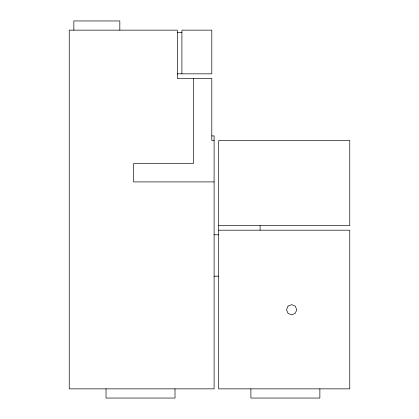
<?xml version="1.0" encoding="UTF-8"?>
<svg xmlns="http://www.w3.org/2000/svg" width="419" height="419" viewBox="0 0 419 419"><rect width="100%" height="100%" fill="white"/><g stroke="black" fill="none" stroke-linecap="round" stroke-linejoin="round"><path stroke-width="0.63" d="M177.31 32.446L181.909 32.446M177.31 73.838L211.799 73.838L211.799 30.147L181.909 30.147L181.909 73.838M211.799 135.918L214.099 135.918L214.099 388.853L69.24 388.853L69.24 30.147L177.31 30.147L177.31 78.437L211.799 78.437L211.799 140.517L214.099 140.517M214.099 181.909L133.619 181.909L133.619 163.515L193.405 163.515L193.405 78.437M218.697 225.595L349.76 225.595L349.76 140.517L218.697 140.517L218.697 388.853L349.76 388.853L349.76 230.193L218.697 230.193M214.099 234.792L218.697 234.792M214.099 276.184L218.697 276.184M319.87 388.853L319.87 398.05L250.887 398.05L250.887 388.853M260.089 225.595L260.089 230.193M175.011 388.853L175.011 398.05L106.028 398.05L106.028 388.853M119.824 30.147L119.824 20.95L73.838 20.95L73.838 30.147M288.031 306.142L286.533 309.761L288.031 313.375L291.65 314.873L295.264 313.375L296.762 309.761L295.264 306.142L291.65 304.644L288.031 306.142"/></g></svg>
